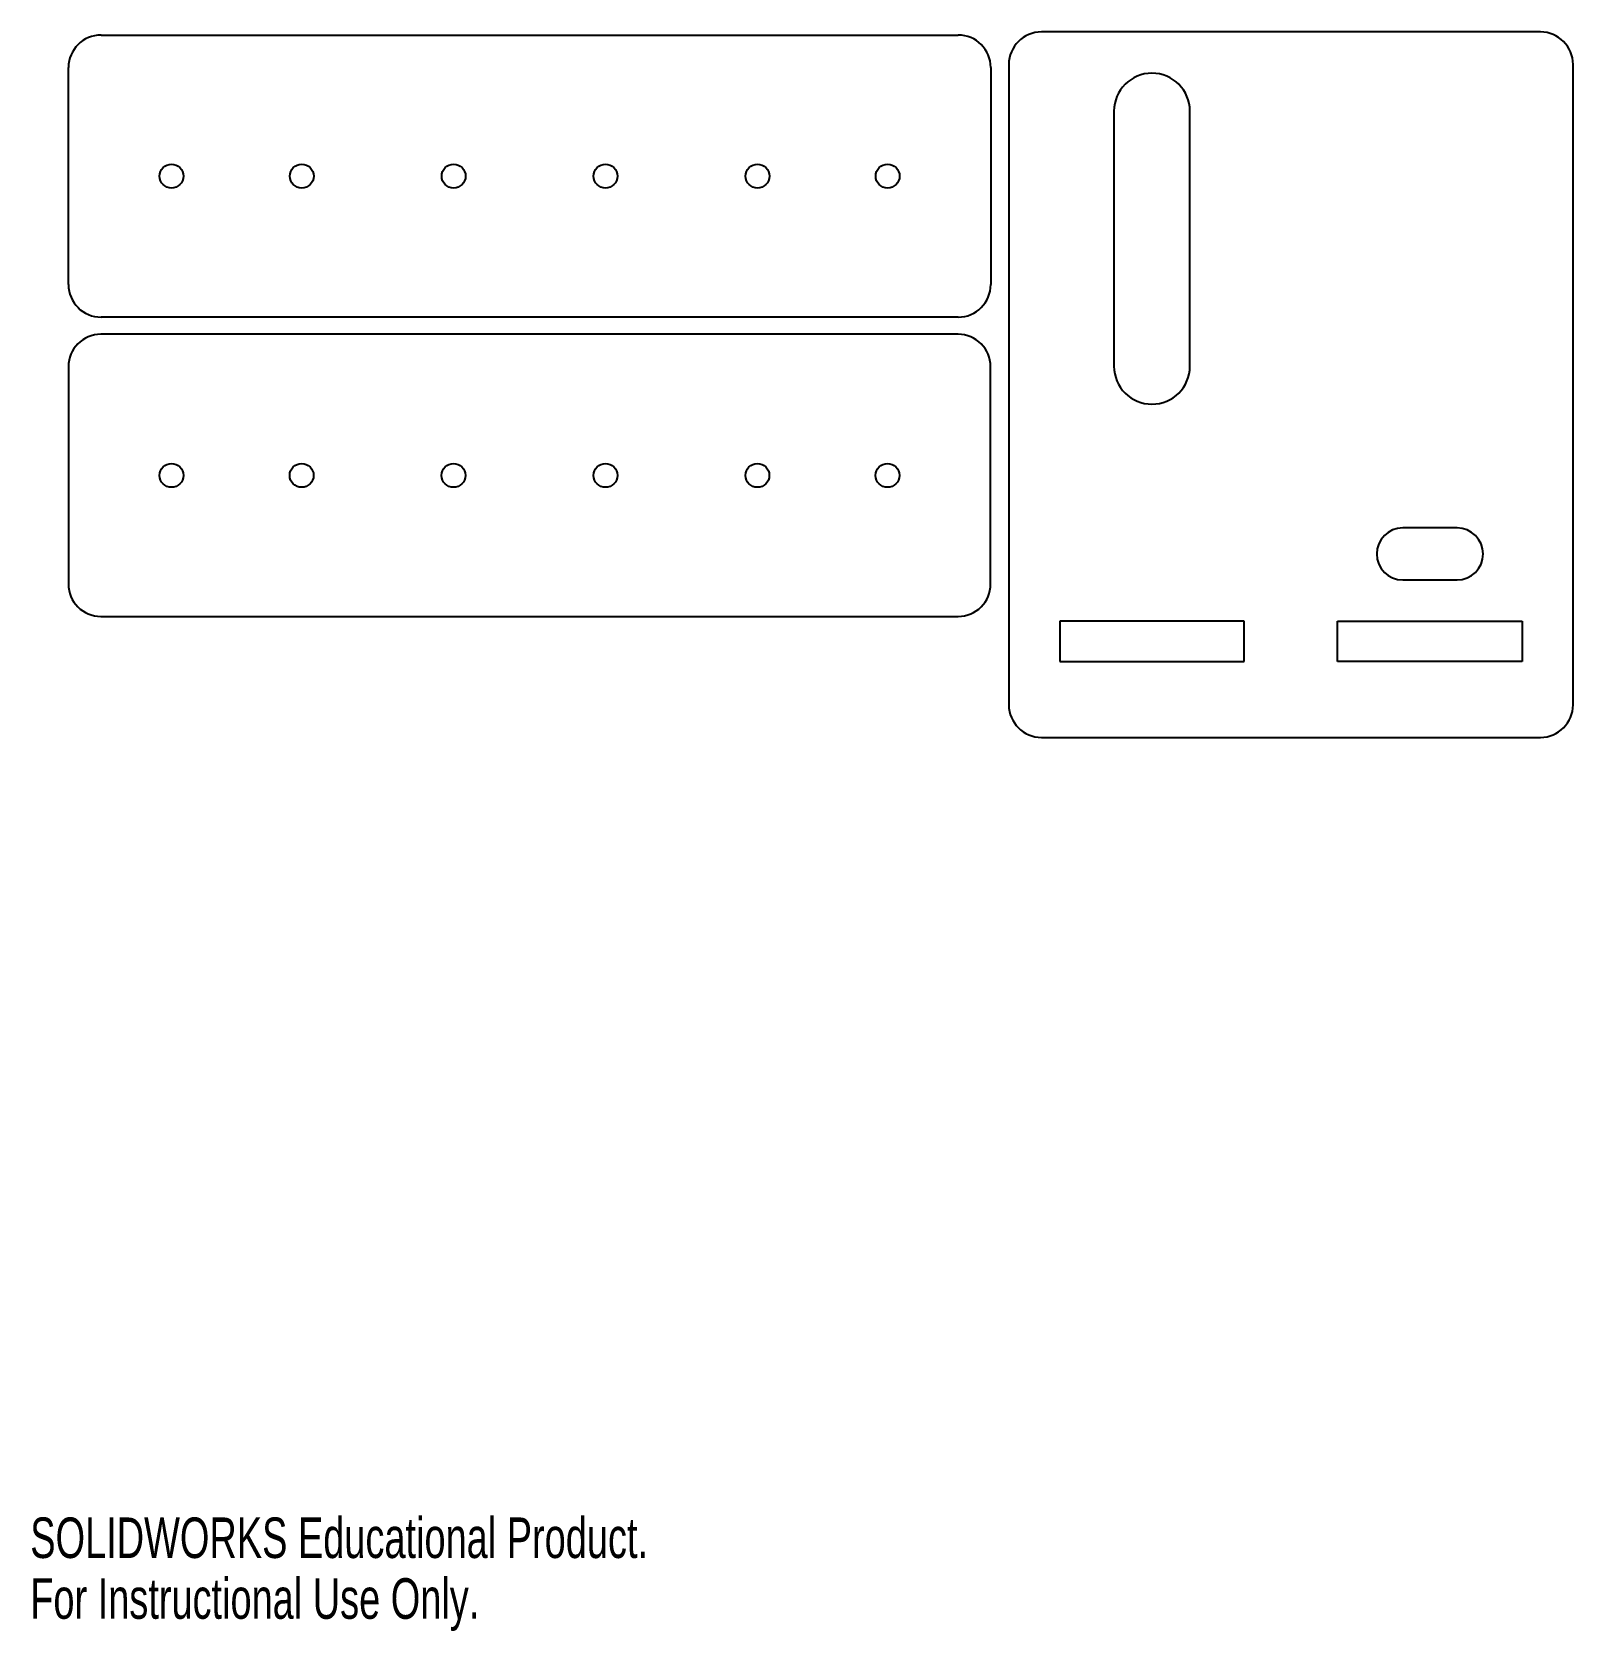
# Model space of a CAD drawing. Header units: inches. Extents: x 0.01 to 5.6, y 0 to 5.8.
import ezdxf

# ---------------------------------------------------------------- set-up
doc = ezdxf.new("R2010")
doc.units = ezdxf.units.IN
doc.header["$MEASUREMENT"] = 0
doc.styles.add('SLDTEXTSTYLE0', font='TXT', dxfattribs={"width": 0.7})

msp = doc.modelspace()

# ---------------------------------------------------------------- linework, layer by layer
at = {"color": 7, "linetype": 'Continuous', "lineweight": 25}
for p, q in [((0.2568, 5.7886), (3.367, 5.7886)), ((5.4799, 5.7996), (3.6689, 5.7996)), ((0.1387, 4.8831), (0.1387, 5.6705)), ((3.4851, 5.6705), (3.4851, 4.8831)), ((3.5508, 5.6815), (3.5508, 3.3586)), ((5.598, 3.3586), (5.598, 5.6815)), ((3.9324, 5.5122), (3.9324, 4.587)), ((4.208, 4.587), (4.208, 5.5122)), ((3.367, 4.765), (0.2568, 4.765)), ((3.3667, 4.7027), (0.2565, 4.7027)), ((0.1384, 4.5846), (0.1384, 3.7972)), ((3.4848, 3.7972), (3.4848, 4.5846)), ((5.1771, 4.0004), (4.9802, 4.0004)), ((4.9802, 3.8114), (5.1771, 3.8114)), ((0.2565, 3.6791), (3.3667, 3.6791)), ((3.7355, 3.6618), (3.7355, 3.5161)), ((4.4048, 3.6618), (3.7355, 3.6618)), ((4.4048, 3.5161), (4.4048, 3.6618)), ((4.744, 3.6618), (5.4133, 3.6618)), ((4.744, 3.5161), (4.744, 3.6618)), ((5.4133, 3.6618), (5.4133, 3.5161)), ((3.7355, 3.5161), (4.4048, 3.5161)), ((5.4133, 3.5161), (4.744, 3.5161)), ((3.6689, 3.2405), (5.4799, 3.2405))]:
    msp.add_line(p, q, dxfattribs=at)
for centre in [(0.5127, 5.2768), (0.9851, 5.2768), (1.5363, 5.2768), (2.0875, 5.2768), (2.6387, 5.2768), (3.1111, 5.2768), (0.5124, 4.1909), (0.9848, 4.1909), (1.536, 4.1909), (2.0872, 4.1909), (2.6384, 4.1909), (3.1108, 4.1909)]:
    msp.add_circle(centre, 0.0433, dxfattribs=at)
for centre, radius, start, end in [((0.2568, 5.6705), 0.1181, 90, 180), ((3.367, 5.6705), 0.1181, 0, 90), ((3.6689, 5.6815), 0.1181, 90, 180), ((5.4799, 5.6815), 0.1181, 0, 90), ((4.0702, 5.5122), 0.1378, 0, 180), ((0.2568, 4.8831), 0.1181, 180, 270), ((3.367, 4.8831), 0.1181, 270, 0), ((0.2565, 4.5846), 0.1181, 90, 180), ((3.3667, 4.5846), 0.1181, 0, 90), ((4.0702, 4.587), 0.1378, 180, 0), ((4.9802, 3.9059), 0.0945, 90, 270), ((5.1771, 3.9059), 0.0945, 270, 90), ((0.2565, 3.7972), 0.1181, 180, 270), ((3.3667, 3.7972), 0.1181, 270, 0), ((3.6689, 3.3586), 0.1181, 180, 270), ((5.4799, 3.3586), 0.1181, 270, 0)]:
    msp.add_arc(centre, radius, start, end, dxfattribs=at)

# ---------------------------------------------------------------- texts
at = {"color": 7, "linetype": 'Continuous', "char_height": 0.14705, "attachment_point": 1, "style": 'SLDTEXTSTYLE0'}
for s, insert in [('SOLIDWORKS Educational Product.', (0, 0.4101)), ('For Instructional Use Only.', (0, 0.1896))]:
    msp.add_mtext(s, dxfattribs=dict(at, insert=insert))

doc.saveas('drawing.dxf')
